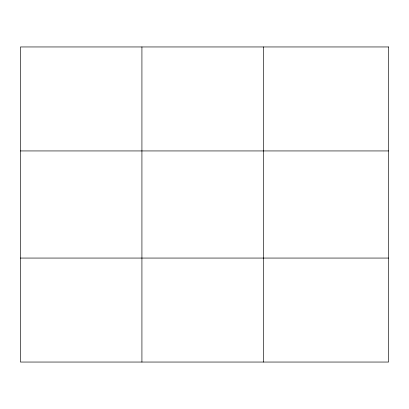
<?xml version="1.0" encoding="UTF-8"?>
<svg xmlns="http://www.w3.org/2000/svg" width="409" height="409" viewBox="0 0 409 409"><rect width="100%" height="100%" fill="white"/><g stroke="black" fill="none" stroke-linecap="round" stroke-linejoin="round"><path stroke-width="0.61" d="M141.923 362.047L141.923 46.953M263.396 362.047L263.396 46.953M20.45 150.936L388.55 150.936M20.45 258.064L388.55 258.064M388.55 46.953L388.55 362.047L20.45 362.047L20.45 46.953L388.55 46.953"/></g></svg>
